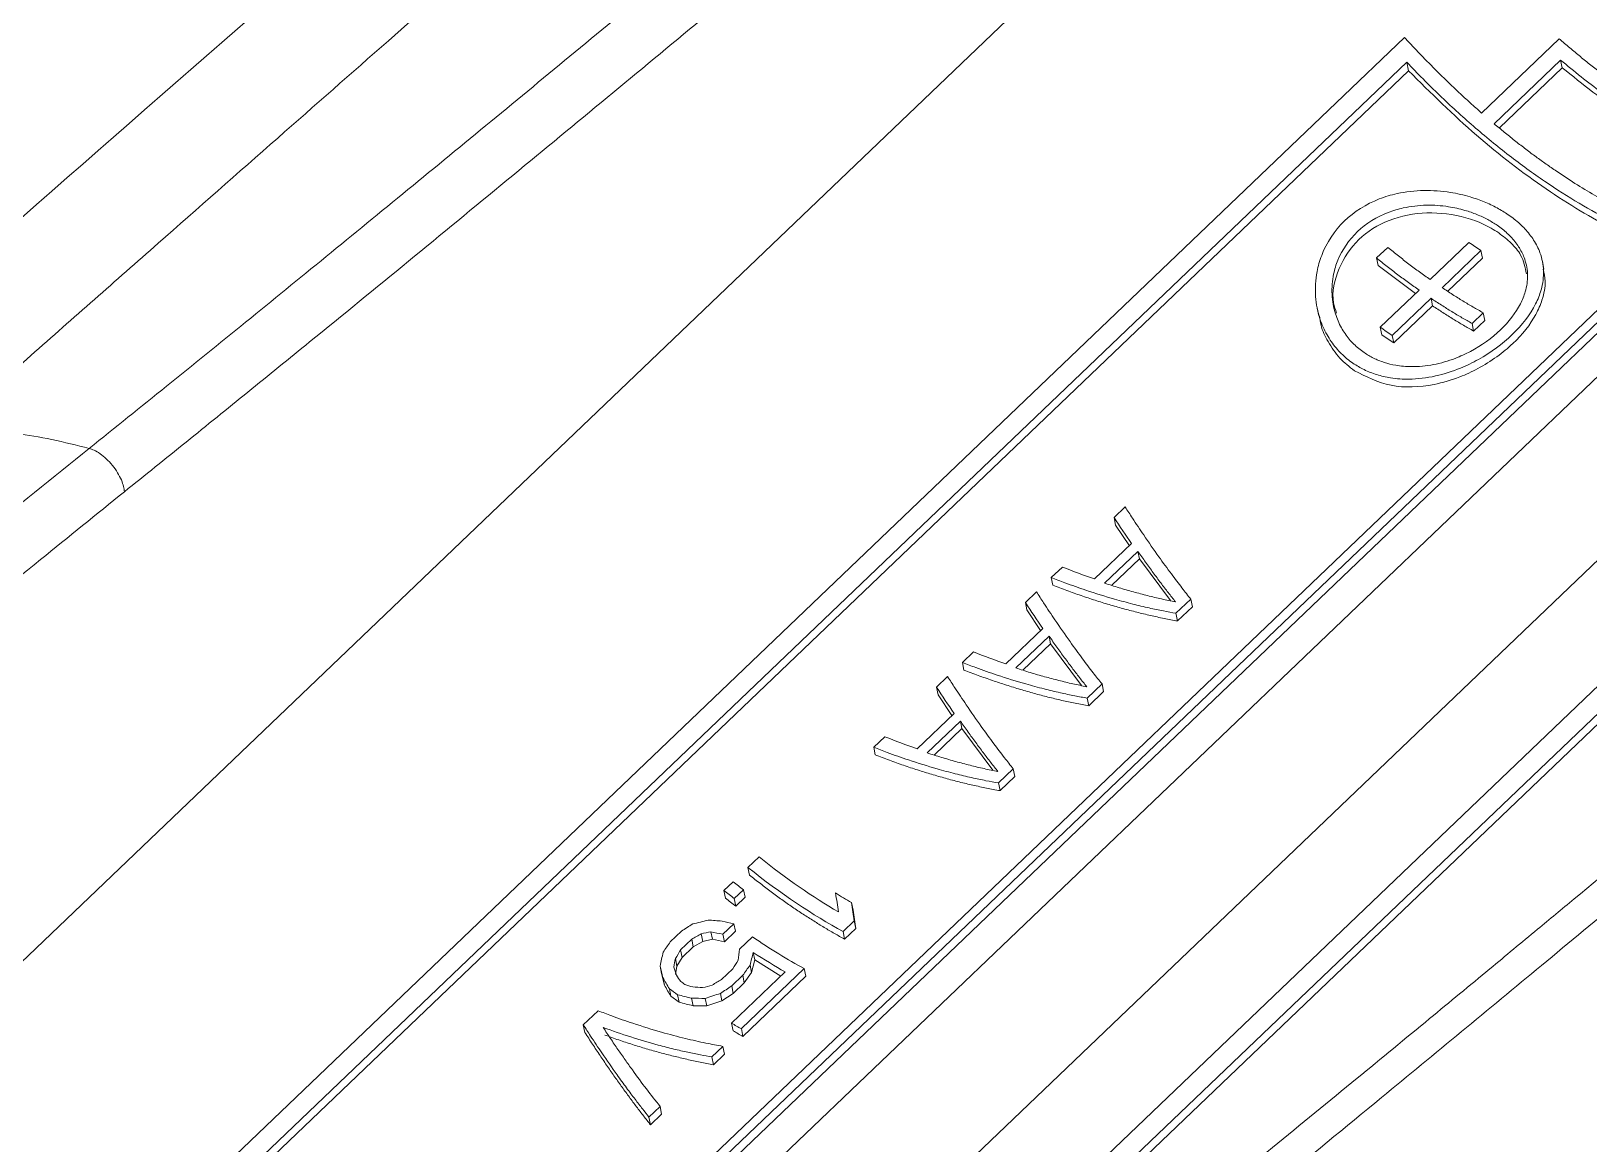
# Model space of a CAD drawing. Header units: inches. Extents: x 1631 to 3663, y 1126 to 1454.
# Drawn here: x 2478.84 to 2502.54, y 1244.34 to 1261.27 of the extents above; entities that cross this region are included whole.
import ezdxf

# ---------------------------------------------------------------- set-up
doc = ezdxf.new("R2010")
doc.units = ezdxf.units.IN
doc.header["$LTSCALE"] = 15

msp = doc.modelspace()

# ---------------------------------------------------------------- linework, layer by layer
at = {"color": 8, "linetype": 'Continuous', "lineweight": 15}
msp.add_line((2473.033, 1241.697), (2500.779, 1268.216), dxfattribs=at)
at = {"color": 7, "linetype": 'Continuous', "lineweight": 15}
for p, q in [((2508.549, 1261.629), (2484.923, 1239.048)), ((2479.144, 1241.489), (2499.739, 1261.174)), ((2500.91, 1260.024), (2502.092, 1261.154)), ((2502.112, 1260.83), (2501.099, 1259.862)), ((2502.136, 1260.713), (2502.112, 1260.83)), ((2499.77, 1260.797), (2479.513, 1241.435)), ((2479.594, 1241.357), (2499.797, 1260.666)), ((2499.77, 1260.797), (2499.797, 1260.666)), ((2501.18, 1259.8), (2502.136, 1260.713)), ((2486.613, 1237.869), (2510.239, 1260.45)), ((2504.095, 1258.202), (2483.5, 1238.517)), ((2483.506, 1238.708), (2503.764, 1258.07)), ((2483.528, 1238.378), (2504.123, 1258.062)), ((2499.312, 1257.819), (2499.481, 1257.98)), ((2500.127, 1257.491), (2500.718, 1258.056)), ((2499.335, 1257.703), (2499.312, 1257.819)), ((2500.9, 1257.931), (2500.309, 1257.367)), ((2500.396, 1257.314), (2500.923, 1257.817)), ((2500.9, 1257.931), (2500.923, 1257.817)), ((2501.858, 1257.651), (2501.834, 1257.769)), ((2499.335, 1257.703), (2499.902, 1257.276)), ((2499.368, 1256.765), (2499.958, 1257.33)), ((2498.407, 1257.056), (2498.431, 1256.938)), ((2500.14, 1257.205), (2499.549, 1256.641)), ((2499.572, 1256.527), (2500.163, 1257.091)), ((2500.14, 1257.205), (2500.163, 1257.091)), ((2500.934, 1256.985), (2500.765, 1256.824)), ((2500.765, 1256.824), (2500.788, 1256.707)), ((2500.788, 1256.707), (2500.957, 1256.869)), ((2500.934, 1256.985), (2500.957, 1256.869)), ((2499.368, 1256.765), (2499.391, 1256.651)), ((2499.549, 1256.641), (2499.572, 1256.527)), ((2495.487, 1254.031), (2495.318, 1253.87)), ((2495.342, 1253.755), (2495.318, 1253.87)), ((2495.342, 1253.755), (2495.551, 1253.442)), ((2495.584, 1253.473), (2495.021, 1252.935)), ((2495.681, 1253.355), (2495.174, 1252.871)), ((2495.704, 1253.241), (2495.286, 1252.842)), ((2495.681, 1253.355), (2495.704, 1253.241)), ((2496.175, 1252.607), (2495.704, 1253.241)), ((2494.531, 1253.117), (2494.362, 1252.956)), ((2484.073, 1233.523), (2504.408, 1252.959)), ((2494.385, 1252.84), (2494.362, 1252.956)), ((2504.441, 1252.573), (2484.302, 1233.324)), ((2494.137, 1252.741), (2493.968, 1252.579)), ((2493.991, 1252.464), (2493.968, 1252.579)), ((2496.26, 1252.413), (2496.485, 1252.628)), ((2496.509, 1252.511), (2496.485, 1252.628)), ((2484.392, 1233.251), (2504.468, 1252.439)), ((2493.991, 1252.464), (2494.201, 1252.151)), ((2496.26, 1252.413), (2496.284, 1252.296)), ((2496.284, 1252.296), (2496.509, 1252.511)), ((2494.233, 1252.182), (2493.671, 1251.644)), ((2494.33, 1252.065), (2493.824, 1251.581)), ((2494.33, 1252.065), (2494.353, 1251.951)), ((2493.18, 1251.826), (2493.011, 1251.665)), ((2494.353, 1251.951), (2493.935, 1251.551)), ((2494.824, 1251.316), (2494.353, 1251.951)), ((2493.034, 1251.55), (2493.011, 1251.665)), ((2492.786, 1251.45), (2492.617, 1251.289)), ((2494.91, 1251.122), (2495.135, 1251.338)), ((2495.158, 1251.221), (2495.135, 1251.338)), ((2492.641, 1251.173), (2492.617, 1251.289)), ((2492.641, 1251.173), (2492.85, 1250.86)), ((2494.91, 1251.122), (2494.933, 1251.005)), ((2494.933, 1251.005), (2495.158, 1251.221)), ((2492.883, 1250.891), (2492.32, 1250.353)), ((2492.98, 1250.774), (2492.473, 1250.29)), ((2493.003, 1250.66), (2492.585, 1250.26)), ((2492.98, 1250.774), (2493.003, 1250.66)), ((2493.474, 1250.025), (2493.003, 1250.66)), ((2491.83, 1250.536), (2491.661, 1250.374)), ((2491.684, 1250.259), (2491.661, 1250.374)), ((2493.559, 1249.832), (2493.784, 1250.047)), ((2493.583, 1249.715), (2493.808, 1249.93)), ((2493.808, 1249.93), (2493.784, 1250.047)), ((2493.559, 1249.832), (2493.583, 1249.715)), ((2489.916, 1248.707), (2489.748, 1248.546)), ((2489.771, 1248.43), (2489.748, 1248.546)), ((2489.522, 1248.33), (2489.382, 1248.196)), ((2489.405, 1248.081), (2489.382, 1248.196)), ((2489.54, 1248.072), (2489.681, 1248.206)), ((2489.563, 1247.957), (2489.54, 1248.072)), ((2489.563, 1247.957), (2489.704, 1248.092)), ((2489.681, 1248.206), (2489.704, 1248.092)), ((2491.347, 1247.897), (2491.323, 1248.012)), ((2488.735, 1247.577), (2488.566, 1247.416)), ((2489.06, 1247.422), (2489.037, 1247.537)), ((2489.207, 1247.455), (2489.184, 1247.569)), ((2489.366, 1247.53), (2489.535, 1247.691)), ((2489.389, 1247.416), (2489.558, 1247.577)), ((2489.558, 1247.577), (2489.535, 1247.691)), ((2491.365, 1247.734), (2491.196, 1247.573)), ((2491.219, 1247.456), (2491.196, 1247.573)), ((2491.219, 1247.456), (2491.388, 1247.617)), ((2491.388, 1247.617), (2491.365, 1247.734)), ((2488.724, 1247.292), (2488.893, 1247.453)), ((2488.747, 1247.177), (2488.916, 1247.339)), ((2488.916, 1247.339), (2488.893, 1247.453)), ((2488.916, 1247.339), (2489.06, 1247.422)), ((2489.06, 1247.422), (2489.207, 1247.455)), ((2489.207, 1247.455), (2489.389, 1247.416)), ((2489.389, 1247.416), (2489.366, 1247.53)), ((2489.815, 1247.492), (2489.618, 1247.304)), ((2488.666, 1247.045), (2488.643, 1247.16)), ((2488.666, 1247.045), (2488.747, 1247.177)), ((2488.747, 1247.177), (2488.724, 1247.292)), ((2489.802, 1246.946), (2489.851, 1247.14)), ((2489.851, 1247.14), (2489.828, 1247.254)), ((2489.851, 1247.14), (2490.25, 1246.894)), ((2488.434, 1246.933), (2488.411, 1247.047)), ((2488.434, 1246.933), (2488.476, 1246.756)), ((2488.476, 1246.756), (2488.453, 1246.87)), ((2488.645, 1246.917), (2488.666, 1247.045)), ((2489.516, 1247.006), (2489.347, 1246.844)), ((2490.315, 1246.956), (2489.499, 1246.176)), ((2489.501, 1246.745), (2489.669, 1246.906)), ((2489.648, 1246.094), (2490.605, 1247.008)), ((2489.692, 1246.792), (2489.669, 1246.906)), ((2489.672, 1245.977), (2490.629, 1246.891)), ((2489.692, 1246.792), (2489.802, 1246.946)), ((2489.802, 1246.946), (2489.779, 1247.06)), ((2490.605, 1247.008), (2490.629, 1246.891)), ((2488.576, 1246.586), (2488.553, 1246.7)), ((2488.701, 1246.497), (2488.678, 1246.611)), ((2489.352, 1246.515), (2489.329, 1246.63)), ((2489.352, 1246.515), (2489.524, 1246.63)), ((2489.524, 1246.63), (2489.501, 1246.745)), ((2489.524, 1246.63), (2489.692, 1246.792)), ((2487.469, 1246.367), (2487.243, 1246.152)), ((2488.576, 1246.586), (2488.701, 1246.497)), ((2488.912, 1246.443), (2488.889, 1246.557)), ((2488.912, 1246.443), (2489.12, 1246.441)), ((2489.12, 1246.441), (2489.097, 1246.555)), ((2489.12, 1246.441), (2489.352, 1246.515)), ((2487.267, 1246.037), (2487.243, 1246.152)), ((2489.522, 1246.06), (2489.499, 1246.176)), ((2489.672, 1245.977), (2489.648, 1246.094)), ((2489.198, 1245.663), (2489.367, 1245.825)), ((2489.198, 1245.663), (2489.222, 1245.546)), ((2489.222, 1245.546), (2489.391, 1245.708)), ((2489.391, 1245.708), (2489.367, 1245.825)), ((2488.242, 1244.749), (2488.411, 1244.91)), ((2488.265, 1244.632), (2488.242, 1244.749)), ((2488.265, 1244.632), (2488.434, 1244.794)), ((2488.434, 1244.794), (2488.411, 1244.91))]:
    msp.add_line(p, q, dxfattribs=at)
for points, knots in [([(2496.358, 1271.648), (2496.344, 1271.636), (2495.841, 1271.202), (2494.931, 1270.415), (2493.709, 1269.356), (2492.772, 1268.542), (2492.089, 1267.949), (2491.623, 1267.544), (2491.223, 1267.196), (2490.801, 1266.828), (2490.21, 1266.314), (2489.411, 1265.617), (2488.382, 1264.719), (2487.17, 1263.659), (2485.78, 1262.442), (2484.234, 1261.086), (2482.545, 1259.601), (2480.731, 1258.005), (2478.843, 1256.34), (2477.566, 1255.214), (2476.931, 1254.654)], [0, 0, 0, 0, 0.002114, 0.075693, 0.13737, 0.187101, 0.217781, 0.241079, 0.258069, 0.278758, 0.305595, 0.348591, 0.401384, 0.463797, 0.535561, 0.616272, 0.703703, 0.79849, 0.899733, 1, 1, 1, 1]), ([(2479.726, 1254.921), (2480.118, 1255.237), (2480.912, 1255.875), (2482.113, 1256.848), (2483.336, 1257.845), (2484.58, 1258.863), (2485.843, 1259.901), (2487.124, 1260.958), (2488.42, 1262.032), (2490.462, 1263.73), (2493.186, 1266.008), (2496.517, 1268.813), (2498.674, 1270.644), (2499.718, 1271.53)], [0, 0, 0, 0, 0.058833, 0.118866, 0.180024, 0.242232, 0.305415, 0.369488, 0.434354, 0.499913, 0.675962, 0.843197, 1, 1, 1, 1]), ([(2480.261, 1254.262), (2480.574, 1254.514), (2481.2, 1255.018), (2482.14, 1255.779), (2483.267, 1256.694), (2484.581, 1257.767), (2486.537, 1259.376), (2488.814, 1261.258), (2492.047, 1263.95), (2495.067, 1266.488), (2498.015, 1268.981), (2499.507, 1270.249), (2500.256, 1270.886)], [0, 0, 0, 0, 0.046924, 0.093849, 0.140775, 0.215805, 0.290812, 0.434143, 0.557279, 0.775789, 0.887488, 1, 1, 1, 1]), ([(2499.739, 1261.174), (2499.793, 1261.115), (2499.9, 1260.999), (2500.063, 1260.829), (2500.228, 1260.661), (2500.396, 1260.496), (2500.565, 1260.336), (2500.737, 1260.178), (2500.852, 1260.075), (2500.91, 1260.024)], [0, 0, 0, 0, 0.143575, 0.286434, 0.428859, 0.571141, 0.713566, 0.856425, 1, 1, 1, 1]), ([(2502.092, 1261.154), (2502.145, 1261.107), (2502.252, 1261.015), (2502.412, 1260.882), (2502.572, 1260.752), (2502.732, 1260.628), (2502.891, 1260.508), (2503.051, 1260.392), (2503.249, 1260.253), (2503.485, 1260.098), (2503.754, 1259.934), (2504.017, 1259.786), (2504.186, 1259.704), (2504.271, 1259.662)], [0, 0, 0, 0, 0.071716, 0.143135, 0.214379, 0.285569, 0.356828, 0.428276, 0.500035, 0.625319, 0.749973, 0.874649, 1, 1, 1, 1]), ([(2503.928, 1259.587), (2503.881, 1259.611), (2503.785, 1259.661), (2503.64, 1259.743), (2503.492, 1259.829), (2503.343, 1259.921), (2503.192, 1260.018), (2502.989, 1260.154), (2502.733, 1260.337), (2502.422, 1260.573), (2502.216, 1260.744), (2502.112, 1260.83)], [0, 0, 0, 0, 0.083532, 0.166812, 0.24997, 0.333141, 0.416456, 0.500049, 0.666828, 0.833124, 1, 1, 1, 1]), ([(2503.764, 1258.07), (2503.72, 1258.081), (2503.632, 1258.101), (2503.494, 1258.142), (2503.351, 1258.19), (2503.205, 1258.246), (2503.053, 1258.31), (2502.789, 1258.431), (2502.399, 1258.639), (2501.871, 1258.975), (2501.329, 1259.37), (2500.878, 1259.74), (2500.525, 1260.054), (2500.269, 1260.294), (2500.017, 1260.541), (2499.853, 1260.712), (2499.77, 1260.797)], [0, 0, 0, 0, 0.041011, 0.081863, 0.122638, 0.163418, 0.204285, 0.245323, 0.372622, 0.500012, 0.627311, 0.754702, 0.816148, 0.877327, 0.938519, 1, 1, 1, 1]), ([(2499.797, 1260.666), (2500.139, 1260.329), (2500.824, 1259.655), (2501.897, 1258.84), (2502.883, 1258.241), (2503.421, 1258.064), (2503.671, 1257.981)], [0, 0, 0, 0, 0.2587093, 0.5174185, 0.7761278, 1, 1, 1, 1]), ([(2502.136, 1260.713), (2502.448, 1260.463), (2503.041, 1259.988), (2503.598, 1259.673), (2503.862, 1259.523)], [0, 0, 0, 0, 0.526624, 1, 1, 1, 1]), ([(2501.099, 1259.862), (2501.151, 1259.819), (2501.255, 1259.732), (2501.41, 1259.608), (2501.565, 1259.487), (2501.719, 1259.371), (2501.873, 1259.26), (2502.078, 1259.117), (2502.331, 1258.951), (2502.628, 1258.771), (2502.82, 1258.669), (2502.915, 1258.618)], [0, 0, 0, 0, 0.083532, 0.166812, 0.24997, 0.333141, 0.416456, 0.500049, 0.666828, 0.833124, 1, 1, 1, 1]), ([(2516.268, 1259.859), (2515.62, 1259.303), (2514.355, 1258.22), (2512.545, 1256.677), (2510.911, 1255.289), (2509.493, 1254.087), (2508.289, 1253.071), (2507.26, 1252.203), (2506.345, 1251.434), (2505.226, 1250.495), (2503.888, 1249.375), (2502.65, 1248.344), (2501.703, 1247.558), (2500.971, 1246.951), (2500.056, 1246.195), (2498.955, 1245.288), (2497.706, 1244.265), (2496.825, 1243.548), (2496.373, 1243.18)], [0, 0, 0, 0, 0.097865, 0.190872, 0.273019, 0.344308, 0.404737, 0.454508, 0.499562, 0.542657, 0.623187, 0.701418, 0.729281, 0.765845, 0.811801, 0.867146, 0.931881, 1, 1, 1, 1]), ([(2496.851, 1242.971), (2497.145, 1243.21), (2497.99, 1243.899), (2499.647, 1245.257), (2501.864, 1247.088), (2504.332, 1249.143), (2507.094, 1251.459), (2510.107, 1254.004), (2513.419, 1256.82), (2515.627, 1258.712), (2516.73, 1259.658)], [0, 0, 0, 0, 0.0442851, 0.1275908, 0.2499272, 0.3785702, 0.4999123, 0.6666033, 0.8332998, 1, 1, 1, 1]), ([(2498.952, 1256.218), (2498.921, 1256.24), (2498.859, 1256.285), (2498.774, 1256.363), (2498.694, 1256.45), (2498.621, 1256.545), (2498.531, 1256.689), (2498.432, 1256.913), (2498.368, 1257.24), (2498.387, 1257.571), (2498.502, 1257.977), (2498.783, 1258.407), (2499.233, 1258.689), (2499.66, 1258.816), (2500.028, 1258.858), (2500.407, 1258.83), (2500.715, 1258.759), (2500.951, 1258.676), (2501.147, 1258.585), (2501.26, 1258.512), (2501.316, 1258.477)], [0, 0, 0, 0, 0.0235, 0.047428, 0.071796, 0.096619, 0.12191, 0.176653, 0.246831, 0.323785, 0.374949, 0.497999, 0.618062, 0.670782, 0.745747, 0.819373, 0.875656, 0.918394, 0.95982, 1, 1, 1, 1]), ([(2501.17, 1258.202), (2501.094, 1258.248), (2500.943, 1258.341), (2500.581, 1258.47), (2500.079, 1258.537), (2499.494, 1258.424), (2499.009, 1258.122), (2498.714, 1257.669), (2498.612, 1257.247), (2498.686, 1257.031), (2498.703, 1256.98)], [0, 0, 0, 0, 0.0795566, 0.1591337, 0.3205481, 0.4793224, 0.6337612, 0.7903489, 0.9504606, 1, 1, 1, 1]), ([(2499.121, 1256.379), (2499.094, 1256.399), (2499.039, 1256.439), (2498.964, 1256.507), (2498.894, 1256.583), (2498.831, 1256.667), (2498.754, 1256.792), (2498.67, 1256.988), (2498.621, 1257.266), (2498.643, 1257.545), (2498.746, 1257.882), (2498.993, 1258.246), (2499.382, 1258.486), (2499.752, 1258.595), (2500.063, 1258.632), (2500.383, 1258.61), (2500.64, 1258.553), (2500.838, 1258.483), (2501.004, 1258.407), (2501.1, 1258.346), (2501.147, 1258.316)], [0, 0, 0, 0, 0.024172, 0.048792, 0.073873, 0.099424, 0.125456, 0.181055, 0.253331, 0.327475, 0.379031, 0.500662, 0.62343, 0.674827, 0.750432, 0.821549, 0.876895, 0.919163, 0.960183, 1, 1, 1, 1]), ([(2501.316, 1258.477), (2501.346, 1258.455), (2501.408, 1258.411), (2501.493, 1258.338), (2501.571, 1258.261), (2501.642, 1258.178), (2501.726, 1258.059), (2501.817, 1257.878), (2501.867, 1257.623), (2501.833, 1257.359), (2501.704, 1257.03), (2501.411, 1256.646), (2500.971, 1256.322), (2500.562, 1256.123), (2500.204, 1256.009), (2499.842, 1255.966), (2499.542, 1255.985), (2499.314, 1256.039), (2499.121, 1256.113), (2499.008, 1256.184), (2498.952, 1256.218)], [0, 0, 0, 0, 0.023401, 0.047319, 0.071768, 0.096761, 0.122309, 0.175693, 0.247959, 0.3225, 0.376527, 0.498431, 0.616414, 0.67122, 0.743986, 0.820433, 0.875076, 0.918267, 0.959888, 1, 1, 1, 1]), ([(2501.147, 1258.316), (2501.174, 1258.296), (2501.228, 1258.257), (2501.303, 1258.193), (2501.371, 1258.124), (2501.433, 1258.05), (2501.505, 1257.944), (2501.583, 1257.781), (2501.622, 1257.557), (2501.589, 1257.325), (2501.476, 1257.044), (2501.222, 1256.711), (2500.84, 1256.438), (2500.482, 1256.274), (2500.177, 1256.186), (2499.87, 1256.157), (2499.619, 1256.178), (2499.427, 1256.226), (2499.263, 1256.291), (2499.168, 1256.35), (2499.121, 1256.379)], [0, 0, 0, 0, 0.024056, 0.048675, 0.073868, 0.099644, 0.126014, 0.179432, 0.254692, 0.326208, 0.380147, 0.500258, 0.621862, 0.676198, 0.749187, 0.823085, 0.876613, 0.919265, 0.960379, 1, 1, 1, 1]), ([(2501.591, 1257.578), (2501.572, 1257.675), (2501.539, 1257.842), (2501.369, 1258.048), (2501.236, 1258.15), (2501.17, 1258.202)], [0, 0, 0, 0, 0.412299, 0.706568, 1, 1, 1, 1]), ([(2499.481, 1257.98), (2499.535, 1257.937), (2499.643, 1257.85), (2499.805, 1257.725), (2499.967, 1257.605), (2500.074, 1257.529), (2500.127, 1257.491)], [0, 0, 0, 0, 0.250217, 0.5, 0.749783, 1, 1, 1, 1]), ([(2499.958, 1257.33), (2499.905, 1257.368), (2499.798, 1257.444), (2499.636, 1257.564), (2499.474, 1257.688), (2499.366, 1257.775), (2499.312, 1257.819)], [0, 0, 0, 0, 0.250217, 0.5, 0.749783, 1, 1, 1, 1]), ([(2498.975, 1256.104), (2499.154, 1256.013), (2499.517, 1255.83), (2500.1, 1255.859), (2500.546, 1255.988), (2500.868, 1256.137), (2501.144, 1256.309), (2501.47, 1256.578), (2501.709, 1256.879), (2501.845, 1257.202), (2501.893, 1257.436), (2501.859, 1257.589), (2501.846, 1257.649)], [0, 0, 0, 0, 0.153405, 0.311521, 0.406231, 0.475489, 0.55458, 0.629586, 0.777265, 0.847502, 0.939928, 1, 1, 1, 1]), ([(2500.309, 1257.367), (2500.362, 1257.332), (2500.468, 1257.262), (2500.625, 1257.164), (2500.781, 1257.071), (2500.883, 1257.014), (2500.934, 1256.985)], [0, 0, 0, 0, 0.250219, 0.5, 0.749781, 1, 1, 1, 1]), ([(2500.765, 1256.824), (2500.714, 1256.852), (2500.612, 1256.909), (2500.457, 1257.002), (2500.299, 1257.1), (2500.193, 1257.17), (2500.14, 1257.205)], [0, 0, 0, 0, 0.250219, 0.5, 0.749781, 1, 1, 1, 1]), ([(2500.163, 1257.091), (2500.216, 1257.056), (2500.322, 1256.986), (2500.48, 1256.887), (2500.635, 1256.794), (2500.737, 1256.736), (2500.788, 1256.707)], [0, 0, 0, 0, 0.250203, 0.5, 0.749797, 1, 1, 1, 1]), ([(2498.442, 1256.94), (2498.449, 1256.893), (2498.468, 1256.753), (2498.574, 1256.532), (2498.739, 1256.29), (2498.898, 1256.165), (2498.975, 1256.104)], [0, 0, 0, 0, 0.139448, 0.408247, 0.710991, 1, 1, 1, 1]), ([(2468.752, 1245.57), (2469.009, 1245.803), (2469.521, 1246.27), (2470.292, 1246.963), (2471.064, 1247.65), (2472.012, 1248.485), (2473.197, 1249.515), (2474.701, 1250.797), (2476.344, 1252.171), (2478.046, 1253.568), (2479.172, 1254.475), (2479.726, 1254.921)], [0, 0, 0, 0, 0.070538, 0.141059, 0.211577, 0.282334, 0.400534, 0.536029, 0.69364, 0.84916, 1, 1, 1, 1]), ([(2479.726, 1254.921), (2479.771, 1254.91), (2479.828, 1254.885), (2479.952, 1254.798), (2480.02, 1254.735), (2480.137, 1254.592), (2480.184, 1254.512), (2480.245, 1254.371), (2480.259, 1254.309), (2480.261, 1254.262)], [0, 0, 0, 0, 0.25, 0.25, 0.5, 0.5, 0.75, 0.75, 1, 1, 1, 1]), ([(2469.371, 1244.973), (2469.607, 1245.187), (2470.474, 1245.976), (2471.818, 1247.175), (2473.346, 1248.509), (2474.579, 1249.567), (2475.918, 1250.7), (2477.359, 1251.901), (2478.888, 1253.156), (2479.835, 1253.919), (2480.261, 1254.262)], [0, 0, 0, 0, 0.065336, 0.240301, 0.371577, 0.486866, 0.580032, 0.740009, 0.883106, 1, 1, 1, 1]), ([(2495.487, 1254.031), (2495.524, 1253.975), (2495.618, 1253.828), (2495.79, 1253.572), (2495.988, 1253.286), (2496.182, 1253.02), (2496.344, 1252.806), (2496.441, 1252.684), (2496.485, 1252.628)], [0, 0, 0, 0, 0.106468, 0.27314, 0.499997, 0.69184, 0.858508, 1, 1, 1, 1]), ([(2495.681, 1253.355), (2495.72, 1253.3), (2495.798, 1253.188), (2495.915, 1253.028), (2496.029, 1252.874), (2496.142, 1252.726), (2496.216, 1252.633), (2496.253, 1252.586)], [0, 0, 0, 0, 0.200493, 0.400392, 0.600044, 0.799798, 1, 1, 1, 1]), ([(2496.26, 1252.413), (2496.197, 1252.425), (2496.062, 1252.449), (2495.843, 1252.495), (2495.595, 1252.555), (2495.275, 1252.641), (2494.929, 1252.749), (2494.607, 1252.862), (2494.43, 1252.929), (2494.362, 1252.956)], [0, 0, 0, 0, 0.103756, 0.221679, 0.353767, 0.500021, 0.726881, 0.893547, 1, 1, 1, 1]), ([(2496.284, 1252.296), (2496.216, 1252.309), (2496.079, 1252.334), (2495.872, 1252.379), (2495.664, 1252.429), (2495.454, 1252.484), (2495.243, 1252.544), (2495.03, 1252.61), (2494.816, 1252.682), (2494.601, 1252.758), (2494.457, 1252.813), (2494.385, 1252.84)], [0, 0, 0, 0, 0.111829, 0.223087, 0.333941, 0.444558, 0.555107, 0.665758, 0.776679, 0.888038, 1, 1, 1, 1]), ([(2496.253, 1252.586), (2496.183, 1252.601), (2496.042, 1252.63), (2495.828, 1252.681), (2495.612, 1252.738), (2495.394, 1252.801), (2495.248, 1252.848), (2495.174, 1252.871)], [0, 0, 0, 0, 0.2002024, 0.3999557, 0.5996077, 0.7995068, 1, 1, 1, 1]), ([(2494.137, 1252.741), (2494.173, 1252.684), (2494.268, 1252.538), (2494.439, 1252.281), (2494.638, 1251.995), (2494.831, 1251.729), (2494.994, 1251.515), (2495.09, 1251.393), (2495.135, 1251.338)], [0, 0, 0, 0, 0.106468, 0.27314, 0.499997, 0.69184, 0.858508, 1, 1, 1, 1]), ([(2494.33, 1252.065), (2494.369, 1252.009), (2494.448, 1251.897), (2494.564, 1251.737), (2494.679, 1251.583), (2494.792, 1251.435), (2494.866, 1251.342), (2494.903, 1251.296)], [0, 0, 0, 0, 0.200493, 0.400392, 0.600044, 0.799798, 1, 1, 1, 1]), ([(2494.91, 1251.122), (2494.847, 1251.134), (2494.712, 1251.158), (2494.492, 1251.205), (2494.244, 1251.264), (2493.924, 1251.35), (2493.578, 1251.458), (2493.256, 1251.571), (2493.08, 1251.639), (2493.011, 1251.665)], [0, 0, 0, 0, 0.103756, 0.221679, 0.353767, 0.500021, 0.726881, 0.893547, 1, 1, 1, 1]), ([(2494.903, 1251.296), (2494.832, 1251.31), (2494.691, 1251.339), (2494.477, 1251.391), (2494.261, 1251.448), (2494.043, 1251.51), (2493.897, 1251.557), (2493.824, 1251.581)], [0, 0, 0, 0, 0.2002024, 0.3999557, 0.5996077, 0.7995068, 1, 1, 1, 1]), ([(2492.786, 1251.45), (2492.823, 1251.393), (2492.917, 1251.247), (2493.089, 1250.99), (2493.287, 1250.704), (2493.481, 1250.438), (2493.643, 1250.224), (2493.74, 1250.103), (2493.784, 1250.047)], [0, 0, 0, 0, 0.106468, 0.27314, 0.499997, 0.69184, 0.858508, 1, 1, 1, 1]), ([(2494.933, 1251.005), (2494.865, 1251.018), (2494.729, 1251.043), (2494.522, 1251.088), (2494.313, 1251.138), (2494.103, 1251.193), (2493.892, 1251.254), (2493.68, 1251.32), (2493.466, 1251.391), (2493.251, 1251.467), (2493.107, 1251.522), (2493.034, 1251.55)], [0, 0, 0, 0, 0.111829, 0.223087, 0.333941, 0.444558, 0.555107, 0.665758, 0.776679, 0.888038, 1, 1, 1, 1]), ([(2492.98, 1250.774), (2493.019, 1250.718), (2493.097, 1250.606), (2493.214, 1250.446), (2493.328, 1250.292), (2493.441, 1250.144), (2493.515, 1250.051), (2493.552, 1250.005)], [0, 0, 0, 0, 0.200493, 0.400392, 0.600044, 0.799798, 1, 1, 1, 1]), ([(2493.559, 1249.832), (2493.496, 1249.843), (2493.361, 1249.867), (2493.142, 1249.914), (2492.894, 1249.973), (2492.574, 1250.06), (2492.228, 1250.167), (2491.906, 1250.28), (2491.729, 1250.348), (2491.661, 1250.374)], [0, 0, 0, 0, 0.103756, 0.221679, 0.353767, 0.500021, 0.726881, 0.893547, 1, 1, 1, 1]), ([(2493.583, 1249.715), (2493.515, 1249.727), (2493.378, 1249.753), (2493.171, 1249.797), (2492.963, 1249.847), (2492.753, 1249.902), (2492.542, 1249.963), (2492.329, 1250.029), (2492.115, 1250.1), (2491.9, 1250.176), (2491.756, 1250.231), (2491.684, 1250.259)], [0, 0, 0, 0, 0.111829, 0.223087, 0.333941, 0.444558, 0.555107, 0.665758, 0.776679, 0.888038, 1, 1, 1, 1]), ([(2493.552, 1250.005), (2493.482, 1250.019), (2493.341, 1250.048), (2493.127, 1250.1), (2492.911, 1250.157), (2492.693, 1250.22), (2492.547, 1250.266), (2492.473, 1250.29)], [0, 0, 0, 0, 0.2002024, 0.3999557, 0.5996077, 0.7995068, 1, 1, 1, 1]), ([(2517.789, 1248.939), (2517.06, 1248.401), (2515.629, 1247.343), (2513.515, 1245.796), (2511.479, 1244.317), (2509.525, 1242.909), (2507.657, 1241.574), (2505.88, 1240.312), (2504.193, 1239.124), (2502.598, 1238.009), (2501.564, 1237.291), (2501.063, 1236.944)], [0, 0, 0, 0, 0.132053, 0.259406, 0.381741, 0.49879, 0.610345, 0.716263, 0.816496, 0.911058, 1, 1, 1, 1]), ([(2491.219, 1247.456), (2491.168, 1247.484), (2491.064, 1247.541), (2490.907, 1247.634), (2490.749, 1247.731), (2490.589, 1247.834), (2490.428, 1247.942), (2490.265, 1248.056), (2490.102, 1248.175), (2489.937, 1248.3), (2489.826, 1248.387), (2489.771, 1248.43)], [0, 0, 0, 0, 0.111981, 0.223312, 0.334175, 0.444756, 0.555244, 0.665825, 0.776688, 0.888019, 1, 1, 1, 1]), ([(2491.365, 1247.734), (2491.358, 1247.78), (2491.345, 1247.871), (2491.331, 1247.965), (2491.323, 1248.012)], [0, 0, 0, 0, 0.499411, 1, 1, 1, 1]), ([(2491.347, 1247.897), (2491.354, 1247.849), (2491.368, 1247.755), (2491.381, 1247.663), (2491.388, 1247.617)], [0, 0, 0, 0, 0.500547, 1, 1, 1, 1]), ([(2488.576, 1246.586), (2488.559, 1246.614), (2488.526, 1246.67), (2488.493, 1246.727), (2488.476, 1246.756)], [0, 0, 0, 0, 0.500042, 1, 1, 1, 1]), ([(2487.469, 1246.367), (2487.537, 1246.341), (2487.713, 1246.273), (2488.036, 1246.16), (2488.411, 1246.044), (2488.781, 1245.946), (2489.093, 1245.875), (2489.281, 1245.841), (2489.367, 1245.825)], [0, 0, 0, 0, 0.106468, 0.27314, 0.499997, 0.69184, 0.858508, 1, 1, 1, 1]), ([(2488.912, 1246.443), (2488.877, 1246.451), (2488.807, 1246.469), (2488.736, 1246.487), (2488.701, 1246.497)], [0, 0, 0, 0, 0.499996, 1, 1, 1, 1]), ([(2488.242, 1244.749), (2488.209, 1244.79), (2488.14, 1244.877), (2488.026, 1245.024), (2487.897, 1245.197), (2487.729, 1245.429), (2487.546, 1245.692), (2487.374, 1245.949), (2487.28, 1246.095), (2487.243, 1246.152)], [0, 0, 0, 0, 0.103756, 0.221679, 0.353767, 0.500021, 0.726881, 0.893547, 1, 1, 1, 1]), ([(2488.265, 1244.632), (2488.23, 1244.676), (2488.16, 1244.765), (2488.052, 1244.905), (2487.944, 1245.05), (2487.834, 1245.201), (2487.723, 1245.357), (2487.611, 1245.519), (2487.497, 1245.686), (2487.382, 1245.858), (2487.305, 1245.977), (2487.267, 1246.037)], [0, 0, 0, 0, 0.111829, 0.223087, 0.333941, 0.444558, 0.555107, 0.665758, 0.776679, 0.888038, 1, 1, 1, 1]), ([(2489.198, 1245.663), (2489.141, 1245.674), (2489.02, 1245.695), (2488.827, 1245.735), (2488.613, 1245.785), (2488.325, 1245.859), (2487.968, 1245.964), (2487.686, 1246.062), (2487.546, 1246.111)], [0, 0, 0, 0, 0.107942, 0.227264, 0.357964, 0.500043, 0.750014, 1, 1, 1, 1]), ([(2487.546, 1246.111), (2487.583, 1246.055), (2487.658, 1245.942), (2487.769, 1245.778), (2487.88, 1245.619), (2488.025, 1245.415), (2488.204, 1245.171), (2488.342, 1244.998), (2488.411, 1244.91)], [0, 0, 0, 0, 0.124976, 0.249976, 0.375002, 0.500054, 0.749409, 1, 1, 1, 1]), ([(2489.222, 1245.546), (2489.155, 1245.559), (2489.021, 1245.583), (2488.818, 1245.627), (2488.614, 1245.676), (2488.408, 1245.729), (2488.2, 1245.788), (2487.991, 1245.852), (2487.781, 1245.921), (2487.64, 1245.972), (2487.569, 1245.997)], [0, 0, 0, 0, 0.1255297, 0.2505453, 0.3752271, 0.499757, 0.6243175, 0.7490908, 0.8742584, 1, 1, 1, 1])]:
    msp.add_open_spline(points, degree=3, knots=knots, dxfattribs=at)
for points in [[(2474.954, 1255.135), (2479.916, 1259.519), (2484.951, 1263.914), (2490.056, 1268.293)], [(2500.718, 1258.056), (2500.749, 1258.035), (2500.809, 1257.992), (2500.87, 1257.952), (2500.9, 1257.931)], [(2499.549, 1256.641), (2499.519, 1256.661), (2499.459, 1256.702), (2499.398, 1256.744), (2499.368, 1256.765)], [(2499.391, 1256.651), (2499.421, 1256.63), (2499.482, 1256.588), (2499.542, 1256.547), (2499.572, 1256.527)], [(2495.584, 1253.473), (2495.496, 1253.601), (2495.407, 1253.733), (2495.318, 1253.87)], [(2494.531, 1253.117), (2494.694, 1253.052), (2494.858, 1252.991), (2495.021, 1252.935)], [(2494.233, 1252.182), (2494.145, 1252.31), (2494.057, 1252.443), (2493.968, 1252.579)], [(2493.18, 1251.826), (2493.344, 1251.761), (2493.508, 1251.7), (2493.671, 1251.644)], [(2492.883, 1250.891), (2492.795, 1251.019), (2492.706, 1251.152), (2492.617, 1251.289)], [(2491.83, 1250.536), (2491.993, 1250.471), (2492.157, 1250.41), (2492.32, 1250.353)], [(2489.748, 1248.546), (2490.243, 1248.15), (2490.737, 1247.818), (2491.196, 1247.573)], [(2491.124, 1247.869), (2490.735, 1248.096), (2490.326, 1248.38), (2489.916, 1248.707)], [(2489.681, 1248.206), (2489.628, 1248.247), (2489.575, 1248.288), (2489.522, 1248.33)], [(2489.382, 1248.196), (2489.435, 1248.154), (2489.487, 1248.112), (2489.54, 1248.072)], [(2489.563, 1247.957), (2489.537, 1247.977), (2489.484, 1248.018), (2489.431, 1248.06), (2489.405, 1248.081)], [(2491.124, 1247.869), (2491.111, 1247.963), (2491.096, 1248.06), (2491.081, 1248.158)], [(2491.323, 1248.012), (2491.283, 1248.036), (2491.203, 1248.083), (2491.122, 1248.133), (2491.081, 1248.158)], [(2488.735, 1247.577), (2488.792, 1247.614), (2488.85, 1247.65), (2488.907, 1247.687)], [(2489.037, 1247.537), (2488.989, 1247.509), (2488.941, 1247.481), (2488.893, 1247.453)], [(2488.907, 1247.687), (2488.986, 1247.706), (2489.064, 1247.726), (2489.143, 1247.747)], [(2489.184, 1247.569), (2489.135, 1247.558), (2489.086, 1247.547), (2489.037, 1247.537)], [(2489.143, 1247.747), (2489.213, 1247.741), (2489.283, 1247.736), (2489.353, 1247.731)], [(2489.366, 1247.53), (2489.306, 1247.542), (2489.245, 1247.556), (2489.184, 1247.569)], [(2489.353, 1247.731), (2489.414, 1247.717), (2489.474, 1247.704), (2489.535, 1247.691)], [(2488.457, 1247.256), (2488.493, 1247.31), (2488.53, 1247.363), (2488.566, 1247.416)], [(2489.598, 1247.134), (2489.605, 1247.19), (2489.611, 1247.247), (2489.618, 1247.304)], [(2490.605, 1247.008), (2490.351, 1247.144), (2490.085, 1247.307), (2489.815, 1247.492)], [(2488.411, 1247.047), (2488.426, 1247.117), (2488.442, 1247.187), (2488.457, 1247.256)], [(2488.643, 1247.16), (2488.636, 1247.117), (2488.629, 1247.074), (2488.622, 1247.032)], [(2488.724, 1247.292), (2488.697, 1247.248), (2488.67, 1247.204), (2488.643, 1247.16)], [(2489.516, 1247.006), (2489.543, 1247.048), (2489.571, 1247.091), (2489.598, 1247.134)], [(2489.828, 1247.254), (2489.812, 1247.189), (2489.796, 1247.124), (2489.779, 1247.06)], [(2489.828, 1247.254), (2489.993, 1247.146), (2490.156, 1247.046), (2490.315, 1246.956)], [(2488.453, 1246.87), (2488.439, 1246.929), (2488.425, 1246.988), (2488.411, 1247.047)], [(2488.553, 1246.7), (2488.52, 1246.756), (2488.486, 1246.813), (2488.453, 1246.87)], [(2488.622, 1247.032), (2488.634, 1246.99), (2488.647, 1246.948), (2488.659, 1246.907)], [(2488.659, 1246.907), (2488.681, 1246.875), (2488.703, 1246.843), (2488.725, 1246.812)], [(2489.204, 1246.757), (2489.252, 1246.786), (2489.299, 1246.815), (2489.347, 1246.844)], [(2489.779, 1247.06), (2489.743, 1247.009), (2489.706, 1246.957), (2489.669, 1246.906)], [(2488.553, 1246.7), (2488.595, 1246.67), (2488.636, 1246.64), (2488.678, 1246.611)], [(2488.889, 1246.557), (2488.819, 1246.574), (2488.748, 1246.592), (2488.678, 1246.611)], [(2488.787, 1246.767), (2488.767, 1246.782), (2488.746, 1246.797), (2488.725, 1246.812)], [(2488.787, 1246.767), (2488.828, 1246.754), (2488.868, 1246.741), (2488.909, 1246.728)], [(2488.909, 1246.728), (2488.958, 1246.725), (2489.008, 1246.721), (2489.058, 1246.718)], [(2489.058, 1246.718), (2489.107, 1246.731), (2489.155, 1246.744), (2489.204, 1246.757)], [(2489.329, 1246.63), (2489.252, 1246.605), (2489.174, 1246.58), (2489.097, 1246.555)], [(2489.501, 1246.745), (2489.443, 1246.706), (2489.386, 1246.668), (2489.329, 1246.63)], [(2489.097, 1246.555), (2489.028, 1246.555), (2488.958, 1246.556), (2488.889, 1246.557)], [(2489.499, 1246.176), (2489.549, 1246.148), (2489.599, 1246.12), (2489.648, 1246.094)], [(2489.672, 1245.977), (2489.647, 1245.99), (2489.597, 1246.017), (2489.547, 1246.046), (2489.522, 1246.06)]]:
    msp.add_open_spline(points, degree=3, dxfattribs=at)
at = {"color": 8, "linetype": 'Continuous', "lineweight": 15}
msp.add_open_spline([(2476.968, 1254.667), (2476.987, 1254.689), (2477.178, 1254.912), (2477.701, 1255.114), (2478.589, 1255.205), (2479.343, 1255.016), (2479.726, 1254.921)], degree=3, knots=[0, 0, 0, 0, 0.036484, 0.364157, 0.677732, 1, 1, 1, 1], dxfattribs=at)

doc.saveas('drawing.dxf')
